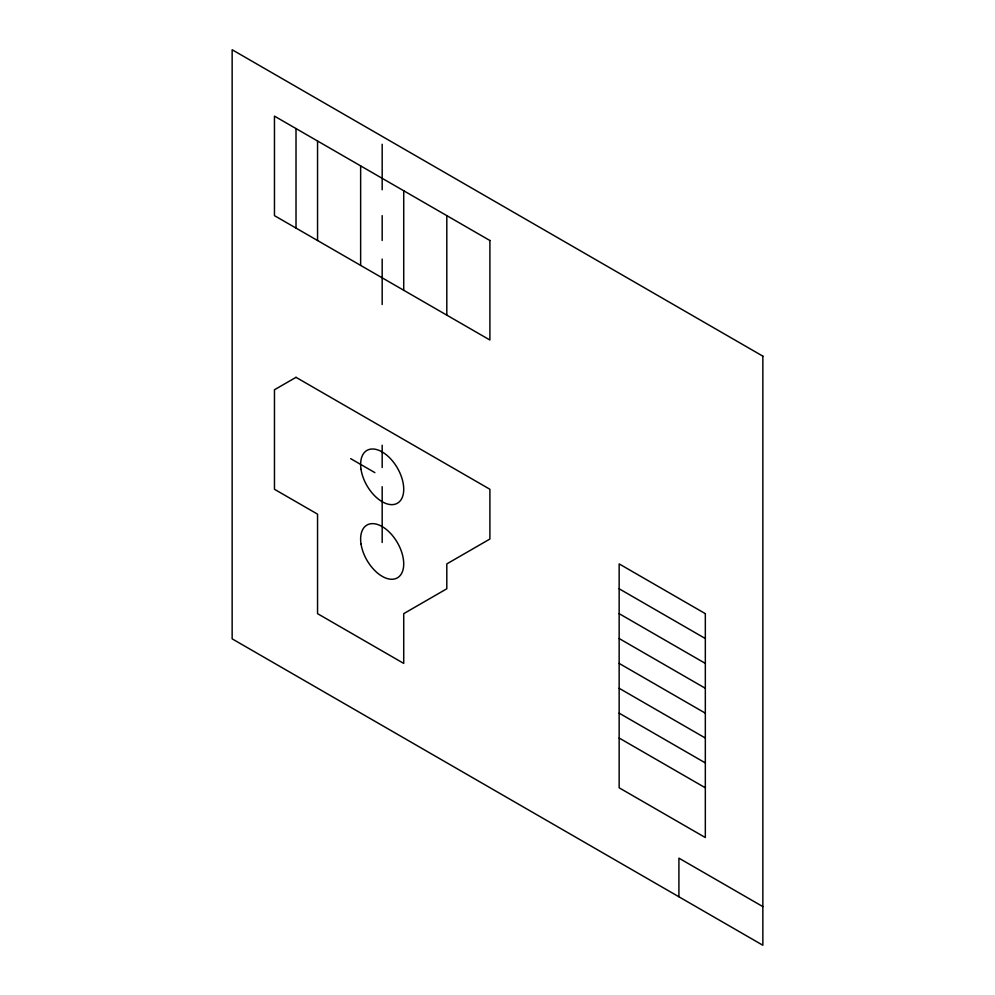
<?xml version="1.0" encoding="UTF-8"?>
<svg xmlns="http://www.w3.org/2000/svg" width="995" height="995" viewBox="0 0 995 995"><rect width="100%" height="100%" fill="white"/><g stroke="black" fill="none" stroke-linecap="round" stroke-linejoin="round"><path stroke-width="1.49" d="M619.151 588.779L705.331 638.529M350.65 458.633L374.879 472.625M619.151 613.654L705.331 663.404M619.151 638.529L705.331 688.279M619.151 663.404L705.331 713.154M619.151 688.279L705.331 738.029M619.151 713.154L705.331 762.904M619.151 738.029L705.331 787.791M762.854 906.607L678.913 858.15L678.913 896.781M446.805 215.629L446.805 315.141M403.721 190.754L403.721 290.266M382.179 144.287L382.179 189.784M382.179 215.629L382.179 240.516M382.179 259.061L382.179 304.545M382.179 445.213L382.179 467.563M382.179 486.704L382.179 542.486M360.638 165.879L360.638 265.391M317.554 141.004L317.554 240.516M296.012 128.566L296.012 228.079M296.012 377.329L274.458 389.766L274.458 489.279L317.554 514.154L317.554 613.654L403.721 663.404L403.721 613.654L446.805 588.779L446.805 563.904L489.901 539.029L489.901 489.266L296.012 377.329M762.854 356.16L232.146 49.75L232.146 638.84L762.854 945.25L762.854 356.16M489.901 240.516L274.458 116.129L274.458 215.641L489.901 340.016L489.901 240.516M705.331 613.654L619.151 563.904L619.151 787.791L705.331 837.541L705.331 613.654M361.023 543.954A30.472 17.587 60 0 0 396.284 578.406A30.472 17.587 60 0 0 389.232 532.026A30.472 17.587 60 0 0 361.023 543.954M361.023 469.329A30.472 17.587 60 0 0 396.284 503.781A30.472 17.587 60 0 0 389.232 457.389A30.472 17.587 60 0 0 361.023 469.329"/></g></svg>
